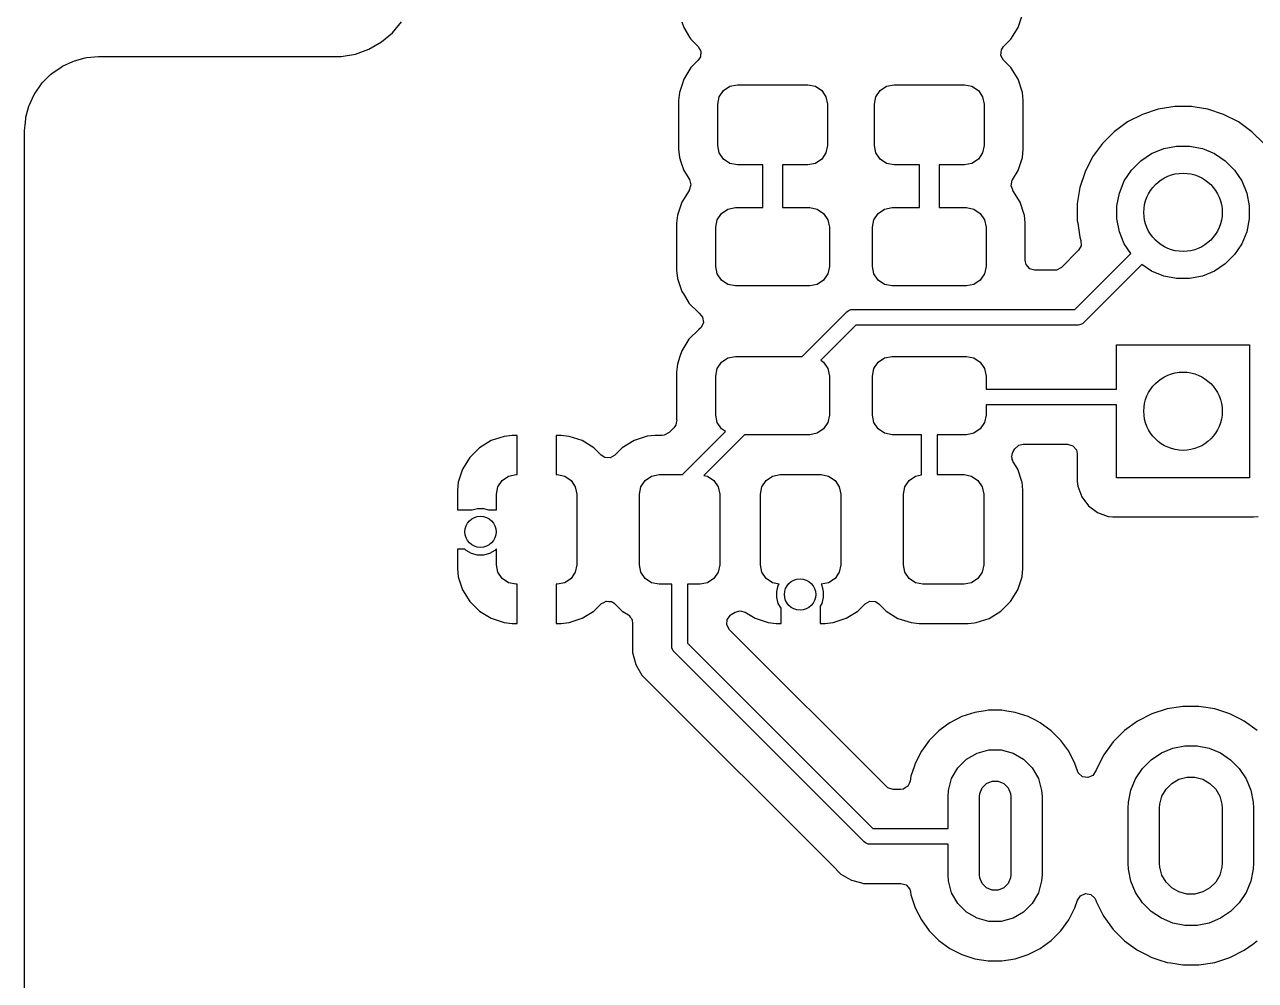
# Model space of a CAD drawing. Extents: x 1.91 to 4.47, y -4.27 to -2.07.
# Drawn here: x 1.911 to 2.53, y -3.97 to -3.49 of the extents above; entities that cross this region are included whole.
import ezdxf

# ---------------------------------------------------------------- set-up
doc = ezdxf.new("R2010")
doc.units = 0
doc.header["$MEASUREMENT"] = 0
doc.layers.add('BLACK', color=7, linetype='CONTINUOUS')

msp = doc.modelspace()

# ---------------------------------------------------------------- linework, layer by layer
at = {"layer": 'BLACK', "linetype": 'CONTINUOUS'}
for p, q in [((2.09629, -3.49392), (2.10094, -3.48838)), ((2.24175, -3.48838), (2.24272, -3.49131)), ((2.41082, -3.49131), (2.41299, -3.48476)), ((2.09074, -3.49858), (2.09629, -3.49392)), ((2.24272, -3.49131), (2.2457, -3.49613)), ((2.40719, -3.49719), (2.41082, -3.49131)), ((2.08447, -3.50219), (2.09074, -3.49858)), ((2.2457, -3.49613), (2.24635, -3.49719)), ((2.24635, -3.49719), (2.25004, -3.50088)), ((2.25004, -3.50088), (2.25136, -3.50329)), ((2.40238, -3.50262), (2.40351, -3.50088)), ((2.40351, -3.50088), (2.40511, -3.49927)), ((2.40511, -3.49927), (2.40719, -3.49719)), ((1.93645, -3.50807), (1.94192, -3.5066)), ((1.94192, -3.5066), (1.94275, -3.50646)), ((1.94275, -3.50646), (1.94861, -3.50594)), ((1.94861, -3.50594), (1.94903, -3.50593)), ((1.94903, -3.50593), (2.07055, -3.50593)), ((2.07055, -3.50593), (2.07767, -3.50467)), ((2.07055, -3.50593), (2.07055, -3.50593)), ((2.07767, -3.50467), (2.08447, -3.50219)), ((2.25116, -3.50604), (2.25004, -3.50778)), ((2.25136, -3.50329), (2.25116, -3.50604)), ((2.40219, -3.50537), (2.40238, -3.50262)), ((2.40351, -3.50778), (2.40219, -3.50537)), ((1.92514, -3.51443), (1.92978, -3.51118)), ((1.92978, -3.51118), (1.93051, -3.51075)), ((1.93051, -3.51075), (1.93565, -3.50836)), ((1.93565, -3.50836), (1.93645, -3.50807)), ((2.24635, -3.51147), (2.24272, -3.51735)), ((2.25004, -3.50778), (2.24635, -3.51147)), ((2.40719, -3.51147), (2.40351, -3.50778)), ((2.41082, -3.51735), (2.40719, -3.51147)), ((1.91669, -3.52427), (1.91994, -3.51963)), ((1.91994, -3.51963), (1.92048, -3.51898)), ((1.92048, -3.51898), (1.92449, -3.51497)), ((1.92449, -3.51497), (1.92514, -3.51443)), ((2.24187, -3.51991), (2.24055, -3.52391)), ((2.24272, -3.51735), (2.24187, -3.51991)), ((2.24272, -3.51735), (2.24272, -3.51735)), ((2.41299, -3.52391), (2.41082, -3.51735)), ((1.91387, -3.53013), (1.91626, -3.525)), ((1.91626, -3.525), (1.91669, -3.52427)), ((2.24055, -3.52391), (2.24014, -3.52795)), ((2.24055, -3.52391), (2.24055, -3.52391)), ((2.24055, -3.52391), (2.24055, -3.52391)), ((2.25984, -3.52992), (2.26059, -3.52615)), ((2.26059, -3.52615), (2.26273, -3.52296)), ((2.26273, -3.52296), (2.26592, -3.52083)), ((2.26592, -3.52083), (2.26969, -3.52008)), ((2.26969, -3.52008), (2.30512, -3.52008)), ((2.30512, -3.52008), (2.30888, -3.52083)), ((2.30888, -3.52083), (2.31208, -3.52296)), ((2.31208, -3.52296), (2.31421, -3.52615)), ((2.31421, -3.52615), (2.31496, -3.52992)), ((2.33858, -3.52992), (2.33933, -3.52615)), ((2.33933, -3.52615), (2.34147, -3.52296)), ((2.34147, -3.52296), (2.34466, -3.52083)), ((2.34466, -3.52083), (2.34843, -3.52008)), ((2.34843, -3.52008), (2.38386, -3.52008)), ((2.38386, -3.52008), (2.38762, -3.52083)), ((2.38762, -3.52083), (2.39082, -3.52296)), ((2.39082, -3.52296), (2.39295, -3.52615)), ((2.39295, -3.52615), (2.3937, -3.52992)), ((2.41341, -3.52795), (2.41299, -3.52391)), ((1.91212, -3.5364), (1.91358, -3.53093)), ((1.91358, -3.53093), (1.91387, -3.53013)), ((2.24014, -3.52795), (2.24014, -3.55256)), ((2.25984, -3.55059), (2.25984, -3.52992)), ((2.31496, -3.52992), (2.31496, -3.55059)), ((2.33858, -3.55059), (2.33858, -3.52992)), ((2.3937, -3.52992), (2.3937, -3.55059)), ((2.41341, -3.55256), (2.41341, -3.52795)), ((2.4876, -3.53139), (2.48125, -3.53239)), ((2.48952, -3.53108), (2.4876, -3.53139)), ((2.49789, -3.53108), (2.48952, -3.53108)), ((2.4998, -3.53139), (2.49789, -3.53108)), ((2.50615, -3.53239), (2.4998, -3.53139)), ((1.9117, -3.54035), (1.91197, -3.53724)), ((1.91197, -3.53724), (1.91212, -3.5364)), ((2.47329, -3.53498), (2.46583, -3.53878)), ((2.48125, -3.53239), (2.47329, -3.53498)), ((2.51411, -3.53498), (2.50615, -3.53239)), ((2.50615, -3.53239), (2.50615, -3.53239)), ((2.50615, -3.53239), (2.50615, -3.53239)), ((2.52157, -3.53878), (2.51411, -3.53498)), ((2.51411, -3.53498), (2.51411, -3.53498)), ((2.51411, -3.53498), (2.51411, -3.53498)), ((1.91144, -3.54352), (1.91146, -3.54309)), ((1.91144, -3.72402), (1.91144, -3.54352)), ((1.91146, -3.54309), (1.9117, -3.54035)), ((2.45906, -3.5437), (2.45315, -3.54961)), ((2.46583, -3.53878), (2.45906, -3.5437)), ((2.52834, -3.5437), (2.52157, -3.53878)), ((2.53426, -3.54961), (2.52834, -3.5437)), ((2.26059, -3.55436), (2.25984, -3.55059)), ((2.31496, -3.55059), (2.31421, -3.55436)), ((2.33933, -3.55436), (2.33858, -3.55059)), ((2.3937, -3.55059), (2.39295, -3.55436)), ((2.45315, -3.54961), (2.44823, -3.55639)), ((2.24014, -3.55256), (2.24014, -3.55256)), ((2.24014, -3.55256), (2.24055, -3.55661)), ((2.24055, -3.55661), (2.24055, -3.55661)), ((2.24055, -3.55661), (2.24127, -3.55878)), ((2.26273, -3.55755), (2.26059, -3.55436)), ((2.31421, -3.55436), (2.31208, -3.55755)), ((2.34147, -3.55755), (2.33933, -3.55436)), ((2.39295, -3.55436), (2.39082, -3.55755)), ((2.41082, -3.56316), (2.41299, -3.55661)), ((2.41299, -3.55661), (2.41341, -3.55256)), ((2.44823, -3.55639), (2.44443, -3.56384)), ((2.47247, -3.55838), (2.47793, -3.55474)), ((2.47793, -3.55474), (2.48399, -3.55223)), ((2.48399, -3.55223), (2.49042, -3.55095)), ((2.49042, -3.55095), (2.49698, -3.55095)), ((2.49698, -3.55095), (2.50342, -3.55223)), ((2.50342, -3.55223), (2.50948, -3.55474)), ((2.50948, -3.55474), (2.51493, -3.55838)), ((2.24127, -3.55878), (2.24272, -3.56316)), ((2.24272, -3.56316), (2.24559, -3.56781)), ((2.26592, -3.55968), (2.26273, -3.55755)), ((2.26969, -3.56043), (2.26592, -3.55968)), ((2.28248, -3.56043), (2.26969, -3.56043)), ((2.28248, -3.58189), (2.28248, -3.56043)), ((2.30512, -3.56043), (2.29232, -3.56043)), ((2.29232, -3.56043), (2.29232, -3.58189)), ((2.30888, -3.55968), (2.30512, -3.56043)), ((2.31208, -3.55755), (2.30888, -3.55968)), ((2.34466, -3.55968), (2.34147, -3.55755)), ((2.34843, -3.56043), (2.34466, -3.55968)), ((2.36122, -3.56043), (2.34843, -3.56043)), ((2.36122, -3.58189), (2.36122, -3.56043)), ((2.38386, -3.56043), (2.37106, -3.56043)), ((2.37106, -3.56043), (2.37106, -3.58189)), ((2.38762, -3.55968), (2.38386, -3.56043)), ((2.39082, -3.55755), (2.38762, -3.55968)), ((2.40795, -3.56782), (2.41082, -3.56316)), ((2.46419, -3.56848), (2.46783, -3.56302)), ((2.46783, -3.56302), (2.47247, -3.55838)), ((2.51493, -3.55838), (2.51957, -3.56302)), ((2.51957, -3.56302), (2.52321, -3.56848)), ((2.24559, -3.56781), (2.24632, -3.57047)), ((2.40725, -3.57086), (2.40776, -3.56815)), ((2.40776, -3.56815), (2.40795, -3.56782)), ((2.44443, -3.56384), (2.44184, -3.5718)), ((2.46168, -3.57454), (2.46419, -3.56848)), ((2.52321, -3.56848), (2.52572, -3.57454)), ((2.24541, -3.57321), (2.24174, -3.57916)), ((2.2455, -3.57309), (2.24541, -3.57321)), ((2.24551, -3.57305), (2.2455, -3.57309)), ((2.24632, -3.57047), (2.24551, -3.57304)), ((2.24551, -3.57304), (2.24551, -3.57304)), ((2.24551, -3.57304), (2.24551, -3.57305)), ((2.40811, -3.57299), (2.40725, -3.57086)), ((2.40803, -3.57304), (2.40811, -3.57299)), ((2.40818, -3.57328), (2.40803, -3.57304)), ((2.4118, -3.57916), (2.40818, -3.57328)), ((2.40818, -3.57328), (2.40818, -3.57328)), ((2.44184, -3.5718), (2.44073, -3.5788)), ((2.4604, -3.58097), (2.46168, -3.57454)), ((2.52572, -3.57454), (2.527, -3.58097)), ((2.24144, -3.58007), (2.23957, -3.58572)), ((2.24174, -3.57916), (2.24144, -3.58007)), ((2.24174, -3.57916), (2.24174, -3.57916)), ((2.41387, -3.58538), (2.4118, -3.57916)), ((2.44073, -3.5788), (2.44053, -3.58007)), ((2.44053, -3.58007), (2.44053, -3.58844)), ((2.4604, -3.58753), (2.4604, -3.58097)), ((2.527, -3.58097), (2.527, -3.58753)), ((2.23957, -3.58572), (2.23915, -3.58976)), ((2.23957, -3.58572), (2.23957, -3.58572)), ((2.23957, -3.58572), (2.23957, -3.58572)), ((2.25886, -3.59173), (2.25961, -3.58797)), ((2.25961, -3.58797), (2.26174, -3.58477)), ((2.26174, -3.58477), (2.26493, -3.58264)), ((2.26493, -3.58264), (2.2687, -3.58189)), ((2.2687, -3.58189), (2.28248, -3.58189)), ((2.29232, -3.58189), (2.3061, -3.58189)), ((2.3061, -3.58189), (2.30987, -3.58264)), ((2.30987, -3.58264), (2.31306, -3.58477)), ((2.31306, -3.58477), (2.3152, -3.58797)), ((2.3152, -3.58797), (2.31594, -3.59173)), ((2.3376, -3.59173), (2.33835, -3.58797)), ((2.33835, -3.58797), (2.34048, -3.58477)), ((2.34048, -3.58477), (2.34367, -3.58264)), ((2.34367, -3.58264), (2.34744, -3.58189)), ((2.34744, -3.58189), (2.36122, -3.58189)), ((2.37106, -3.58189), (2.38484, -3.58189)), ((2.38484, -3.58189), (2.38861, -3.58264)), ((2.38861, -3.58264), (2.3918, -3.58477)), ((2.3918, -3.58477), (2.39394, -3.58797)), ((2.39394, -3.58797), (2.39469, -3.59173)), ((2.41398, -3.58572), (2.41387, -3.58538)), ((2.41439, -3.58976), (2.41398, -3.58572)), ((2.41398, -3.58572), (2.41398, -3.58572)), ((2.46168, -3.59397), (2.4604, -3.58753)), ((2.527, -3.58753), (2.52572, -3.59397)), ((2.23915, -3.58976), (2.23915, -3.61339)), ((2.25886, -3.61142), (2.25886, -3.59173)), ((2.31594, -3.59173), (2.31594, -3.61142)), ((2.3376, -3.61142), (2.3376, -3.59173)), ((2.39469, -3.59173), (2.39469, -3.61142)), ((2.41439, -3.60848), (2.41439, -3.58976)), ((2.41439, -3.58976), (2.41439, -3.58976)), ((2.44053, -3.58844), (2.44074, -3.58976)), ((2.44074, -3.58976), (2.44184, -3.5967)), ((2.46419, -3.60003), (2.46168, -3.59397)), ((2.52572, -3.59397), (2.52321, -3.60003)), ((2.44184, -3.5967), (2.44184, -3.5967)), ((2.44184, -3.5967), (2.44238, -3.59837)), ((2.44238, -3.59837), (2.44246, -3.60112)), ((2.46746, -3.60492), (2.46419, -3.60003)), ((2.52321, -3.60003), (2.51957, -3.60548)), ((2.44119, -3.60333), (2.43258, -3.61194)), ((2.43931, -3.63307), (2.46746, -3.60492)), ((2.44246, -3.60112), (2.44119, -3.60333)), ((2.51957, -3.60548), (2.51493, -3.61012)), ((2.25961, -3.61518), (2.25886, -3.61142)), ((2.31594, -3.61142), (2.3152, -3.61518)), ((2.33835, -3.61518), (2.3376, -3.61142)), ((2.39469, -3.61142), (2.39394, -3.61518)), ((2.41483, -3.61051), (2.41439, -3.60848)), ((2.41663, -3.61259), (2.41483, -3.61051)), ((2.41927, -3.61337), (2.41663, -3.61259)), ((2.43258, -3.61194), (2.43017, -3.61325)), ((2.47303, -3.61049), (2.44373, -3.63979)), ((2.47793, -3.61377), (2.47303, -3.61049)), ((2.51493, -3.61012), (2.50948, -3.61377)), ((2.23915, -3.61339), (2.23915, -3.61339)), ((2.23915, -3.61339), (2.23957, -3.61743)), ((2.23957, -3.61743), (2.23957, -3.61743)), ((2.23957, -3.61743), (2.24174, -3.62399)), ((2.26174, -3.61838), (2.25961, -3.61518)), ((2.26493, -3.62051), (2.26174, -3.61838)), ((2.31306, -3.61838), (2.30987, -3.62051)), ((2.3152, -3.61518), (2.31306, -3.61838)), ((2.34048, -3.61838), (2.33835, -3.61518)), ((2.34367, -3.62051), (2.34048, -3.61838)), ((2.3918, -3.61838), (2.38861, -3.62051)), ((2.39394, -3.61518), (2.3918, -3.61838)), ((2.42913, -3.61337), (2.41927, -3.61337)), ((2.43017, -3.61325), (2.42913, -3.61337)), ((2.48399, -3.61628), (2.47793, -3.61377)), ((2.49042, -3.61756), (2.48399, -3.61628)), ((2.49698, -3.61756), (2.49042, -3.61756)), ((2.50342, -3.61628), (2.49698, -3.61756)), ((2.50948, -3.61377), (2.50342, -3.61628)), ((2.24174, -3.62399), (2.24174, -3.62399)), ((2.24174, -3.62399), (2.24254, -3.62528)), ((2.2687, -3.62126), (2.26493, -3.62051)), ((2.3061, -3.62126), (2.2687, -3.62126)), ((2.30987, -3.62051), (2.3061, -3.62126)), ((2.34744, -3.62126), (2.34367, -3.62051)), ((2.38484, -3.62126), (2.34744, -3.62126)), ((2.38861, -3.62051), (2.38484, -3.62126)), ((2.24254, -3.62528), (2.24528, -3.62973)), ((2.24528, -3.62973), (2.24537, -3.62987)), ((2.24537, -3.62987), (2.25025, -3.63475)), ((2.25025, -3.63475), (2.25036, -3.63482)), ((2.25036, -3.63482), (2.25042, -3.63489)), ((2.25042, -3.63489), (2.25047, -3.63493)), ((2.25047, -3.63493), (2.25047, -3.63494)), ((2.25047, -3.63494), (2.2522, -3.63687)), ((2.2522, -3.63687), (2.25264, -3.63958)), ((2.30231, -3.65669), (2.32478, -3.63422)), ((2.32478, -3.63422), (2.32537, -3.63373)), ((2.32537, -3.63373), (2.32679, -3.63315)), ((2.32679, -3.63315), (2.32756, -3.63307)), ((2.32756, -3.63307), (2.43931, -3.63307)), ((2.25025, -3.6432), (2.24537, -3.64808)), ((2.25036, -3.64313), (2.25025, -3.6432)), ((2.25155, -3.6421), (2.25036, -3.64313)), ((2.25264, -3.63958), (2.25155, -3.6421)), ((2.32919, -3.64094), (2.31156, -3.65857)), ((2.44094, -3.64094), (2.32919, -3.64094)), ((2.44171, -3.64087), (2.44094, -3.64094)), ((2.44313, -3.64028), (2.44171, -3.64087)), ((2.44373, -3.63979), (2.44313, -3.64028)), ((2.24537, -3.64808), (2.24174, -3.65396)), ((2.24174, -3.65396), (2.24082, -3.65675)), ((2.24174, -3.65396), (2.24174, -3.65396)), ((2.46024, -3.67323), (2.46024, -3.65079)), ((2.46024, -3.65079), (2.52717, -3.65079)), ((2.52717, -3.65079), (2.52717, -3.71772)), ((2.23957, -3.66052), (2.23915, -3.66457)), ((2.24082, -3.65675), (2.23957, -3.66052)), ((2.23957, -3.66052), (2.23957, -3.66052)), ((2.23957, -3.66052), (2.23957, -3.66052)), ((2.25961, -3.66277), (2.26174, -3.65958)), ((2.26174, -3.65958), (2.26493, -3.65744)), ((2.26493, -3.65744), (2.2687, -3.65669)), ((2.2687, -3.65669), (2.30231, -3.65669)), ((2.31156, -3.65857), (2.31306, -3.65958)), ((2.31306, -3.65958), (2.3152, -3.66277)), ((2.33835, -3.66277), (2.34048, -3.65958)), ((2.34048, -3.65958), (2.34367, -3.65744)), ((2.34367, -3.65744), (2.34744, -3.65669)), ((2.34744, -3.65669), (2.38484, -3.65669)), ((2.38484, -3.65669), (2.38861, -3.65744)), ((2.38861, -3.65744), (2.3918, -3.65958)), ((2.3918, -3.65958), (2.39394, -3.66277)), ((2.23915, -3.66457), (2.23915, -3.68819)), ((2.25886, -3.66654), (2.25961, -3.66277)), ((2.25886, -3.68622), (2.25886, -3.66654)), ((2.3152, -3.66277), (2.31594, -3.66654)), ((2.31594, -3.66654), (2.31594, -3.68622)), ((2.3376, -3.66654), (2.33835, -3.66277)), ((2.3376, -3.68622), (2.3376, -3.66654)), ((2.39394, -3.66277), (2.39469, -3.66654)), ((2.39469, -3.66654), (2.39469, -3.67323)), ((2.39469, -3.67323), (2.46024, -3.67323)), ((2.25961, -3.68999), (2.25886, -3.68622)), ((2.31594, -3.68622), (2.3152, -3.68999)), ((2.33835, -3.68999), (2.3376, -3.68622)), ((2.39469, -3.68622), (2.39394, -3.68999)), ((2.46024, -3.6811), (2.39469, -3.6811)), ((2.39469, -3.6811), (2.39469, -3.68622)), ((2.46024, -3.71772), (2.46024, -3.6811)), ((2.23779, -3.69255), (2.23534, -3.69501)), ((2.23862, -3.69144), (2.23779, -3.69255)), ((2.23864, -3.69139), (2.23862, -3.69144)), ((2.23869, -3.69131), (2.23864, -3.69139)), ((2.23893, -3.69003), (2.23869, -3.69131)), ((2.23921, -3.68875), (2.23893, -3.69003)), ((2.23915, -3.68819), (2.23915, -3.68819)), ((2.23915, -3.68819), (2.2392, -3.68861)), ((2.2392, -3.68861), (2.23918, -3.68868)), ((2.23918, -3.68868), (2.23921, -3.68875)), ((2.26174, -3.69318), (2.25961, -3.68999)), ((2.26371, -3.6945), (2.26174, -3.69318)), ((2.31306, -3.69318), (2.30987, -3.69531)), ((2.3152, -3.68999), (2.31306, -3.69318)), ((2.34048, -3.69318), (2.33835, -3.68999)), ((2.34367, -3.69531), (2.34048, -3.69318)), ((2.3918, -3.69318), (2.38861, -3.69531)), ((2.39394, -3.68999), (2.3918, -3.69318)), ((2.1459, -3.69904), (2.14003, -3.70266)), ((2.15245, -3.69687), (2.1459, -3.69904)), ((2.1459, -3.69904), (2.1459, -3.69904)), ((2.1565, -3.69646), (2.15245, -3.69687)), ((2.15896, -3.69646), (2.1565, -3.69646)), ((2.1565, -3.69646), (2.1565, -3.69646)), ((2.15896, -3.71614), (2.15896, -3.69646)), ((2.15896, -3.69646), (2.15896, -3.69646)), ((2.1811, -3.69646), (2.17864, -3.69646)), ((2.17864, -3.69646), (2.17864, -3.71614)), ((2.18515, -3.69687), (2.1811, -3.69646)), ((2.1917, -3.69904), (2.18515, -3.69687)), ((2.18515, -3.69687), (2.18515, -3.69687)), ((2.19757, -3.70266), (2.1917, -3.69904)), ((2.1917, -3.69904), (2.1917, -3.69904)), ((2.21774, -3.69902), (2.21186, -3.70265)), ((2.2243, -3.69685), (2.21774, -3.69902)), ((2.21774, -3.69902), (2.21774, -3.69902)), ((2.22835, -3.69644), (2.2243, -3.69685)), ((2.2243, -3.69685), (2.2243, -3.69685)), ((2.23189, -3.69644), (2.22835, -3.69644)), ((2.22835, -3.69644), (2.22835, -3.69644)), ((2.23292, -3.69633), (2.23189, -3.69644)), ((2.23534, -3.69501), (2.23292, -3.69633)), ((2.24207, -3.71614), (2.26371, -3.6945)), ((2.27328, -3.69606), (2.25284, -3.71651)), ((2.3061, -3.69606), (2.27328, -3.69606)), ((2.30987, -3.69531), (2.3061, -3.69606)), ((2.34744, -3.69606), (2.34367, -3.69531)), ((2.3622, -3.69606), (2.34744, -3.69606)), ((2.3622, -3.7163), (2.3622, -3.69606)), ((2.38484, -3.69606), (2.37008, -3.69606)), ((2.37008, -3.69606), (2.37008, -3.71614)), ((2.38861, -3.69531), (2.38484, -3.69606)), ((2.14003, -3.70266), (2.13515, -3.70755)), ((2.20126, -3.70635), (2.19757, -3.70266)), ((2.21186, -3.70265), (2.20816, -3.70635)), ((2.40773, -3.70577), (2.40829, -3.7045)), ((2.40829, -3.7045), (2.40913, -3.70313)), ((2.40913, -3.70313), (2.41118, -3.70129)), ((2.41118, -3.70129), (2.41329, -3.70081)), ((2.41329, -3.70081), (2.43565, -3.70081)), ((2.43565, -3.70081), (2.43829, -3.70158)), ((2.43829, -3.70158), (2.44009, -3.70366)), ((2.44009, -3.70366), (2.44053, -3.70569)), ((2.13515, -3.70755), (2.13152, -3.71342)), ((2.203, -3.70747), (2.20126, -3.70635)), ((2.20575, -3.70767), (2.203, -3.70747)), ((2.20816, -3.70635), (2.20575, -3.70767)), ((2.40756, -3.70697), (2.40774, -3.70635)), ((2.40777, -3.70773), (2.40756, -3.70697)), ((2.40774, -3.70635), (2.40773, -3.70577)), ((2.40778, -3.70852), (2.40777, -3.70773)), ((2.40812, -3.70903), (2.40778, -3.70852)), ((2.40829, -3.70962), (2.40812, -3.70903)), ((2.41062, -3.71341), (2.40829, -3.70962)), ((2.44053, -3.70569), (2.44053, -3.7196)), ((2.13152, -3.71342), (2.12935, -3.71997)), ((2.13152, -3.71342), (2.13152, -3.71342)), ((2.1515, -3.71902), (2.1547, -3.71689)), ((2.1547, -3.71689), (2.15846, -3.71614)), ((2.15846, -3.71614), (2.15896, -3.71614)), ((2.17864, -3.71614), (2.17913, -3.71614)), ((2.17913, -3.71614), (2.1829, -3.71689)), ((2.1829, -3.71689), (2.18609, -3.71902)), ((2.22336, -3.71902), (2.22655, -3.71689)), ((2.22655, -3.71689), (2.23031, -3.71614)), ((2.23031, -3.71614), (2.24207, -3.71614)), ((2.25284, -3.71651), (2.25475, -3.71689)), ((2.25475, -3.71689), (2.25794, -3.71902)), ((2.28418, -3.71902), (2.28738, -3.71689)), ((2.28738, -3.71689), (2.29114, -3.71614)), ((2.29114, -3.71614), (2.31181, -3.71614)), ((2.31181, -3.71614), (2.31558, -3.71689)), ((2.31558, -3.71689), (2.31877, -3.71902)), ((2.35603, -3.71902), (2.35923, -3.71689)), ((2.35923, -3.71689), (2.3622, -3.7163)), ((2.37008, -3.71614), (2.38366, -3.71614)), ((2.38366, -3.71614), (2.38743, -3.71689)), ((2.38743, -3.71689), (2.39062, -3.71902)), ((2.41267, -3.7196), (2.41062, -3.71341)), ((2.52717, -3.71772), (2.46024, -3.71772)), ((1.91144, -3.76339), (1.91144, -3.72402)), ((2.12935, -3.71997), (2.12894, -3.72402)), ((2.12894, -3.72402), (2.12894, -3.73386)), ((2.12935, -3.71997), (2.12935, -3.71997)), ((2.14862, -3.72598), (2.14937, -3.72222)), ((2.14937, -3.72222), (2.1515, -3.71902)), ((2.18609, -3.71902), (2.18823, -3.72222)), ((2.18823, -3.72222), (2.18898, -3.72598)), ((2.22047, -3.72598), (2.22122, -3.72222)), ((2.22122, -3.72222), (2.22336, -3.71902)), ((2.25794, -3.71902), (2.26008, -3.72222)), ((2.26008, -3.72222), (2.26083, -3.72598)), ((2.2813, -3.72598), (2.28205, -3.72222)), ((2.28205, -3.72222), (2.28418, -3.71902)), ((2.31877, -3.71902), (2.3209, -3.72222)), ((2.3209, -3.72222), (2.32165, -3.72598)), ((2.35315, -3.72598), (2.3539, -3.72222)), ((2.3539, -3.72222), (2.35603, -3.71902)), ((2.39062, -3.71902), (2.39275, -3.72222)), ((2.39275, -3.72222), (2.3935, -3.72598)), ((2.4128, -3.71997), (2.41267, -3.7196)), ((2.41319, -3.72387), (2.4128, -3.71997)), ((2.4128, -3.71997), (2.4128, -3.71997)), ((2.41321, -3.72402), (2.41319, -3.72387)), ((2.41321, -3.76339), (2.41321, -3.72402)), ((2.44053, -3.7196), (2.44078, -3.72195)), ((2.44078, -3.72195), (2.44276, -3.72726)), ((2.14862, -3.73386), (2.14862, -3.72598)), ((2.18898, -3.72598), (2.18898, -3.76142)), ((2.22047, -3.76142), (2.22047, -3.72598)), ((2.26083, -3.72598), (2.26083, -3.76142)), ((2.2813, -3.76142), (2.2813, -3.72598)), ((2.32165, -3.72598), (2.32165, -3.76142)), ((2.35315, -3.76142), (2.35315, -3.72598)), ((2.3935, -3.72598), (2.3935, -3.76142)), ((2.44276, -3.72726), (2.44276, -3.72726)), ((2.44276, -3.72726), (2.44616, -3.73179)), ((2.12894, -3.73386), (2.13645, -3.73386)), ((2.13645, -3.73386), (2.13901, -3.73317)), ((2.13901, -3.73317), (2.14209, -3.73317)), ((2.14209, -3.73317), (2.14465, -3.73386)), ((2.14465, -3.73386), (2.14862, -3.73386)), ((2.44616, -3.73179), (2.44616, -3.73179)), ((2.44616, -3.73179), (2.4507, -3.73519)), ((2.4507, -3.73519), (2.4507, -3.73519)), ((2.4507, -3.73519), (2.456, -3.73717)), ((2.456, -3.73717), (2.456, -3.73717)), ((2.456, -3.73717), (2.45628, -3.7372)), ((2.45628, -3.7372), (2.45835, -3.73742)), ((2.45835, -3.73742), (2.52905, -3.73742)), ((2.52905, -3.73742), (2.5314, -3.73717)), ((2.13265, -3.75354), (2.12894, -3.75354)), ((2.12894, -3.75354), (2.12894, -3.76339)), ((2.13336, -3.75425), (2.13265, -3.75354)), ((2.13603, -3.75579), (2.13336, -3.75425)), ((2.14774, -3.75425), (2.14507, -3.75579)), ((2.14845, -3.75354), (2.14774, -3.75425)), ((2.14862, -3.75354), (2.14845, -3.75354)), ((2.14862, -3.76142), (2.14862, -3.75354)), ((2.13901, -3.75659), (2.13603, -3.75579)), ((2.14209, -3.75659), (2.13901, -3.75659)), ((2.14507, -3.75579), (2.14209, -3.75659)), ((1.91144, -4.127), (1.91144, -3.76339)), ((2.12894, -3.76339), (2.12935, -3.76743)), ((2.12935, -3.76743), (2.13152, -3.77398)), ((2.14937, -3.76518), (2.14862, -3.76142)), ((2.1515, -3.76838), (2.14937, -3.76518)), ((2.18823, -3.76518), (2.18609, -3.76838)), ((2.18898, -3.76142), (2.18823, -3.76518)), ((2.22122, -3.76518), (2.22047, -3.76142)), ((2.22336, -3.76838), (2.22122, -3.76518)), ((2.26008, -3.76518), (2.25794, -3.76838)), ((2.26083, -3.76142), (2.26008, -3.76518)), ((2.28205, -3.76518), (2.2813, -3.76142)), ((2.28418, -3.76838), (2.28205, -3.76518)), ((2.3209, -3.76518), (2.31877, -3.76838)), ((2.32165, -3.76142), (2.3209, -3.76518)), ((2.3539, -3.76518), (2.35315, -3.76142)), ((2.35603, -3.76838), (2.3539, -3.76518)), ((2.39275, -3.76518), (2.39062, -3.76838)), ((2.3935, -3.76142), (2.39275, -3.76518)), ((2.41062, -3.77399), (2.4128, -3.76743)), ((2.4128, -3.76743), (2.41321, -3.76339)), ((2.1547, -3.77051), (2.1515, -3.76838)), ((2.15846, -3.77126), (2.1547, -3.77051)), ((2.15896, -3.77126), (2.15846, -3.77126)), ((2.15896, -3.79094), (2.15896, -3.77126)), ((2.17913, -3.77126), (2.17864, -3.77126)), ((2.17864, -3.77126), (2.17864, -3.79094)), ((2.1829, -3.77051), (2.17913, -3.77126)), ((2.18609, -3.76838), (2.1829, -3.77051)), ((2.22655, -3.77051), (2.22336, -3.76838)), ((2.23031, -3.77126), (2.22655, -3.77051)), ((2.23671, -3.77126), (2.23031, -3.77126)), ((2.23671, -3.80246), (2.23671, -3.77126)), ((2.25098, -3.77126), (2.24459, -3.77126)), ((2.24459, -3.77126), (2.24459, -3.80083)), ((2.25475, -3.77051), (2.25098, -3.77126)), ((2.25794, -3.76838), (2.25475, -3.77051)), ((2.28738, -3.77051), (2.28418, -3.76838)), ((2.29067, -3.77117), (2.28738, -3.77051)), ((2.28947, -3.77484), (2.29027, -3.77186)), ((2.29027, -3.77186), (2.29067, -3.77117)), ((2.31181, -3.77126), (2.31175, -3.77126)), ((2.31175, -3.77126), (2.31209, -3.77186)), ((2.31558, -3.77051), (2.31181, -3.77126)), ((2.31209, -3.77186), (2.31289, -3.77484)), ((2.31877, -3.76838), (2.31558, -3.77051)), ((2.35923, -3.77051), (2.35603, -3.76838)), ((2.36299, -3.77126), (2.35923, -3.77051)), ((2.38366, -3.77126), (2.36299, -3.77126)), ((2.38743, -3.77051), (2.38366, -3.77126)), ((2.39062, -3.76838), (2.38743, -3.77051)), ((2.13152, -3.77398), (2.13152, -3.77398)), ((2.13152, -3.77398), (2.13515, -3.77986)), ((2.20257, -3.78034), (2.20367, -3.77973)), ((2.20367, -3.77973), (2.2038, -3.77974)), ((2.2038, -3.77974), (2.20391, -3.77969)), ((2.20391, -3.77969), (2.20516, -3.77984)), ((2.28947, -3.77792), (2.28947, -3.77484)), ((2.29027, -3.7809), (2.28947, -3.77792)), ((2.31289, -3.77792), (2.31209, -3.7809)), ((2.31289, -3.77484), (2.31289, -3.77792)), ((2.33394, -3.78105), (2.33635, -3.77973)), ((2.33635, -3.77973), (2.33909, -3.77993)), ((2.407, -3.77987), (2.41062, -3.77399)), ((2.13515, -3.77986), (2.14003, -3.78474)), ((2.14003, -3.78474), (2.1459, -3.78836)), ((2.1917, -3.78836), (2.19757, -3.78474)), ((2.19757, -3.78474), (2.20126, -3.78105)), ((2.20126, -3.78105), (2.20137, -3.78099)), ((2.20137, -3.78099), (2.20143, -3.78088)), ((2.20143, -3.78088), (2.20257, -3.78034)), ((2.20516, -3.77984), (2.20642, -3.77993)), ((2.20642, -3.77993), (2.20655, -3.78001)), ((2.20655, -3.78001), (2.20664, -3.78002)), ((2.20664, -3.78002), (2.20704, -3.78029)), ((2.20704, -3.78029), (2.20783, -3.78074)), ((2.20783, -3.78074), (2.208, -3.78089)), ((2.208, -3.78089), (2.21186, -3.78475)), ((2.21186, -3.78475), (2.21498, -3.78667)), ((2.26661, -3.78649), (2.26852, -3.78532)), ((2.26852, -3.78532), (2.27117, -3.78459)), ((2.27117, -3.78459), (2.27364, -3.78532)), ((2.27364, -3.78532), (2.27858, -3.78836)), ((2.29163, -3.78326), (2.29027, -3.7809)), ((2.29163, -3.79094), (2.29163, -3.78326)), ((2.31209, -3.7809), (2.31132, -3.78224)), ((2.31132, -3.78224), (2.31132, -3.79094)), ((2.32437, -3.78836), (2.33025, -3.78474)), ((2.33025, -3.78474), (2.33394, -3.78105)), ((2.33909, -3.77993), (2.34084, -3.78105)), ((2.34084, -3.78105), (2.34454, -3.78475)), ((2.34454, -3.78475), (2.35042, -3.78838)), ((2.39623, -3.78838), (2.40211, -3.78475)), ((2.40211, -3.78475), (2.407, -3.77987)), ((2.1459, -3.78836), (2.1459, -3.78836)), ((2.1459, -3.78836), (2.15245, -3.79053)), ((2.15245, -3.79053), (2.15245, -3.79053)), ((2.15245, -3.79053), (2.1565, -3.79094)), ((2.1565, -3.79094), (2.15896, -3.79094)), ((2.15896, -3.79094), (2.15896, -3.79094)), ((2.17864, -3.79094), (2.1811, -3.79094)), ((2.1811, -3.79094), (2.18515, -3.79053)), ((2.1811, -3.79094), (2.1811, -3.79094)), ((2.18515, -3.79053), (2.1917, -3.78836)), ((2.1917, -3.78836), (2.1917, -3.78836)), ((2.21498, -3.78667), (2.21524, -3.78689)), ((2.21524, -3.78689), (2.21583, -3.78776)), ((2.21583, -3.78776), (2.21653, -3.78854)), ((2.21653, -3.78854), (2.21662, -3.78893)), ((2.21662, -3.78893), (2.21678, -3.78917)), ((2.21678, -3.78917), (2.21679, -3.78969)), ((2.21679, -3.78969), (2.21701, -3.79065)), ((2.21701, -3.79065), (2.21701, -3.79905)), ((2.26441, -3.79169), (2.2646, -3.78894)), ((2.26572, -3.7941), (2.26441, -3.79169)), ((2.2646, -3.78894), (2.26625, -3.78674)), ((2.26625, -3.78674), (2.26661, -3.78649)), ((2.27858, -3.78836), (2.27858, -3.78836)), ((2.27858, -3.78836), (2.28513, -3.79053)), ((2.28513, -3.79053), (2.28513, -3.79053)), ((2.28513, -3.79053), (2.28917, -3.79094)), ((2.28917, -3.79094), (2.29163, -3.79094)), ((2.29163, -3.79094), (2.29163, -3.79094)), ((2.31132, -3.79094), (2.31378, -3.79094)), ((2.31378, -3.79094), (2.31782, -3.79053)), ((2.31378, -3.79094), (2.31378, -3.79094)), ((2.31782, -3.79053), (2.32437, -3.78836)), ((2.32437, -3.78836), (2.32437, -3.78836)), ((2.35042, -3.78838), (2.35698, -3.79055)), ((2.35698, -3.79055), (2.36102, -3.79096)), ((2.36102, -3.79096), (2.38563, -3.79096)), ((2.38563, -3.79096), (2.38871, -3.79065)), ((2.38563, -3.79096), (2.38563, -3.79096)), ((2.38563, -3.79096), (2.38563, -3.79096)), ((2.38871, -3.79065), (2.38968, -3.79055)), ((2.38968, -3.79055), (2.39623, -3.78838)), ((2.34458, -3.87296), (2.26572, -3.7941)), ((2.21701, -3.79905), (2.21701, -3.79905)), ((2.21701, -3.79905), (2.21701, -3.80557)), ((2.23679, -3.80323), (2.23671, -3.80246)), ((2.23738, -3.80465), (2.23679, -3.80323)), ((2.24459, -3.80083), (2.33785, -3.89409)), ((2.21701, -3.80557), (2.21701, -3.80557)), ((2.21701, -3.80557), (2.21862, -3.81159)), ((2.23787, -3.80524), (2.23738, -3.80465)), ((2.33344, -3.90082), (2.23787, -3.80524)), ((2.21862, -3.81159), (2.21862, -3.81159)), ((2.21862, -3.81159), (2.21964, -3.81335)), ((2.21964, -3.81335), (2.22173, -3.81698)), ((2.22173, -3.81698), (2.22173, -3.81698)), ((2.22173, -3.81698), (2.22641, -3.82166)), ((2.22641, -3.82166), (2.22641, -3.82166)), ((2.22641, -3.82166), (2.31713, -3.91238)), ((2.39424, -3.83487), (2.38907, -3.83569)), ((2.3958, -3.83463), (2.39424, -3.83487)), ((2.40262, -3.83463), (2.3958, -3.83463)), ((2.40418, -3.83487), (2.40262, -3.83463)), ((2.40936, -3.83569), (2.40418, -3.83487)), ((2.48565, -3.83392), (2.47798, -3.83641)), ((2.49265, -3.83281), (2.48565, -3.83392)), ((2.49361, -3.83266), (2.49265, -3.83281)), ((2.50167, -3.83266), (2.49361, -3.83266)), ((2.50276, -3.83283), (2.50167, -3.83266)), ((2.50963, -3.83392), (2.50276, -3.83283)), ((2.51729, -3.83641), (2.50963, -3.83392)), ((2.3765, -3.8409), (2.37478, -3.84215)), ((2.38258, -3.8378), (2.3765, -3.8409)), ((2.38907, -3.83569), (2.38258, -3.8378)), ((2.41584, -3.8378), (2.40936, -3.83569)), ((2.40936, -3.83569), (2.40936, -3.83569)), ((2.40936, -3.83569), (2.40936, -3.83569)), ((2.41949, -3.83966), (2.41584, -3.8378)), ((2.41584, -3.8378), (2.41584, -3.8378)), ((2.41584, -3.8378), (2.41584, -3.8378)), ((2.42192, -3.8409), (2.41949, -3.83966)), ((2.42744, -3.84491), (2.42192, -3.8409)), ((2.4708, -3.84007), (2.46428, -3.8448)), ((2.47798, -3.83641), (2.4708, -3.84007)), ((2.52223, -3.83892), (2.51729, -3.83641)), ((2.52447, -3.84007), (2.52223, -3.83892)), ((2.53099, -3.8448), (2.52447, -3.84007)), ((2.52447, -3.84007), (2.52447, -3.84007)), ((2.52447, -3.84007), (2.52447, -3.84007)), ((2.37099, -3.84491), (2.36616, -3.84973)), ((2.37478, -3.84215), (2.37099, -3.84491)), ((2.37099, -3.84491), (2.37099, -3.84491)), ((2.37099, -3.84491), (2.37099, -3.84491)), ((2.43226, -3.84973), (2.42744, -3.84491)), ((2.46428, -3.8448), (2.45858, -3.8505)), ((2.36615, -3.84975), (2.36216, -3.85524)), ((2.36616, -3.84973), (2.36615, -3.84975)), ((2.36616, -3.84973), (2.36616, -3.84973)), ((2.36616, -3.84973), (2.36616, -3.84973)), ((2.43627, -3.85524), (2.43226, -3.84973)), ((2.45858, -3.8505), (2.45385, -3.85702)), ((2.48279, -3.85608), (2.48849, -3.85372)), ((2.48849, -3.85372), (2.49455, -3.85251)), ((2.49455, -3.85251), (2.50072, -3.85251)), ((2.50072, -3.85251), (2.50678, -3.85372)), ((2.50678, -3.85372), (2.51248, -3.85608)), ((2.36216, -3.85524), (2.35906, -3.86132)), ((2.38047, -3.86357), (2.38483, -3.85921)), ((2.38483, -3.85921), (2.39017, -3.85613)), ((2.39017, -3.85613), (2.39613, -3.85453)), ((2.39613, -3.85453), (2.4023, -3.85453)), ((2.4023, -3.85453), (2.40825, -3.85613)), ((2.40825, -3.85613), (2.41359, -3.85921)), ((2.41359, -3.85921), (2.41795, -3.86357)), ((2.43937, -3.86132), (2.43627, -3.85524)), ((2.45385, -3.85702), (2.45019, -3.8642)), ((2.47329, -3.86388), (2.47766, -3.85951)), ((2.47766, -3.85951), (2.48279, -3.85608)), ((2.51248, -3.85608), (2.51762, -3.85951)), ((2.51762, -3.85951), (2.52198, -3.86388)), ((2.35864, -3.86262), (2.35695, -3.86781)), ((2.35906, -3.86132), (2.35864, -3.86262)), ((2.35906, -3.86132), (2.35906, -3.86132)), ((2.35906, -3.86132), (2.35906, -3.86132)), ((2.37739, -3.86891), (2.38047, -3.86357)), ((2.41795, -3.86357), (2.42104, -3.86891)), ((2.4406, -3.86513), (2.43937, -3.86132)), ((2.44106, -3.86614), (2.4406, -3.86513)), ((2.44309, -3.868), (2.44106, -3.86614)), ((2.44989, -3.86513), (2.44834, -3.8674)), ((2.45019, -3.8642), (2.44989, -3.86513)), ((2.46986, -3.86901), (2.47329, -3.86388)), ((2.52198, -3.86388), (2.52541, -3.86901)), ((2.35599, -3.87148), (2.35543, -3.8727)), ((2.35656, -3.87027), (2.35599, -3.87148)), ((2.35695, -3.86781), (2.35656, -3.87027)), ((2.37579, -3.87487), (2.37739, -3.86891)), ((2.39267, -3.87358), (2.39484, -3.87141)), ((2.39484, -3.87141), (2.39768, -3.87023)), ((2.39768, -3.87023), (2.40075, -3.87023)), ((2.40075, -3.87023), (2.40359, -3.87141)), ((2.40359, -3.87141), (2.40576, -3.87358)), ((2.42104, -3.86891), (2.42263, -3.87487)), ((2.4458, -3.86847), (2.44309, -3.868)), ((2.44834, -3.8674), (2.4458, -3.86847)), ((2.4675, -3.87472), (2.46986, -3.86901)), ((2.48514, -3.87427), (2.48805, -3.87136)), ((2.48805, -3.87136), (2.49161, -3.86931)), ((2.49161, -3.86931), (2.49558, -3.86824)), ((2.49558, -3.86824), (2.49969, -3.86824)), ((2.49969, -3.86824), (2.50366, -3.86931)), ((2.50366, -3.86931), (2.50722, -3.87136)), ((2.50722, -3.87136), (2.51013, -3.87427)), ((2.52541, -3.86901), (2.52778, -3.87472)), ((2.3454, -3.87361), (2.34458, -3.87296)), ((2.34804, -3.87439), (2.3454, -3.87361)), ((2.35174, -3.87439), (2.34804, -3.87439)), ((2.35305, -3.87421), (2.35174, -3.87439)), ((2.35307, -3.8742), (2.35305, -3.87421)), ((2.35312, -3.87419), (2.35307, -3.8742)), ((2.35424, -3.87347), (2.35312, -3.87419)), ((2.35538, -3.87276), (2.35424, -3.87347)), ((2.3554, -3.87272), (2.35538, -3.87276)), ((2.35543, -3.8727), (2.3554, -3.87272)), ((2.37559, -3.87795), (2.37579, -3.87487)), ((2.37559, -3.89409), (2.37559, -3.87795)), ((2.39134, -3.87795), (2.39149, -3.87642)), ((2.39134, -3.91732), (2.39134, -3.87795)), ((2.39149, -3.87642), (2.39267, -3.87358)), ((2.40576, -3.87358), (2.40694, -3.87642)), ((2.40694, -3.87642), (2.40709, -3.87795)), ((2.40709, -3.87795), (2.40709, -3.91732)), ((2.42263, -3.87487), (2.42283, -3.87795)), ((2.42283, -3.87795), (2.42283, -3.91732)), ((2.46629, -3.88077), (2.4675, -3.87472)), ((2.48202, -3.8818), (2.48309, -3.87783)), ((2.48309, -3.87783), (2.48514, -3.87427)), ((2.51013, -3.87427), (2.51219, -3.87783)), ((2.51219, -3.87783), (2.51325, -3.8818)), ((2.52778, -3.87472), (2.52898, -3.88077)), ((2.46614, -3.88386), (2.46629, -3.88077)), ((2.46614, -3.91142), (2.46614, -3.88386)), ((2.48189, -3.88386), (2.48202, -3.8818)), ((2.48189, -3.91142), (2.48189, -3.88386)), ((2.51325, -3.8818), (2.51339, -3.88386)), ((2.51339, -3.88386), (2.51339, -3.91142)), ((2.52898, -3.88077), (2.52913, -3.88386)), ((2.52913, -3.88386), (2.52913, -3.91142)), ((2.33785, -3.89409), (2.37559, -3.89409)), ((2.33403, -3.9013), (2.33344, -3.90082)), ((2.33445, -3.90148), (2.33403, -3.9013)), ((2.33545, -3.90189), (2.33445, -3.90148)), ((2.33622, -3.90197), (2.33545, -3.90189)), ((2.37559, -3.90197), (2.33622, -3.90197)), ((2.37559, -3.91732), (2.37559, -3.90197)), ((2.31713, -3.91238), (2.31713, -3.91238)), ((2.31713, -3.91238), (2.3173, -3.91255)), ((2.3173, -3.91255), (2.3173, -3.91255)), ((2.3173, -3.91255), (2.3217, -3.91695)), ((2.46629, -3.9145), (2.46614, -3.91142)), ((2.4675, -3.92056), (2.46629, -3.9145)), ((2.48202, -3.91347), (2.48189, -3.91142)), ((2.48309, -3.91744), (2.48202, -3.91347)), ((2.51325, -3.91347), (2.51219, -3.91744)), ((2.51339, -3.91142), (2.51325, -3.91347)), ((2.52898, -3.9145), (2.52778, -3.92056)), ((2.52913, -3.91142), (2.52898, -3.9145)), ((2.3217, -3.91695), (2.3217, -3.91695)), ((2.3217, -3.91695), (2.3217, -3.91695)), ((2.3217, -3.91695), (2.32523, -3.91898)), ((2.32523, -3.91898), (2.3271, -3.92006)), ((2.3271, -3.92006), (2.3315, -3.92124)), ((2.3315, -3.92124), (2.33311, -3.92167)), ((2.33311, -3.92167), (2.33311, -3.92167)), ((2.33311, -3.92167), (2.35187, -3.92167)), ((2.35187, -3.92167), (2.3545, -3.92245)), ((2.37579, -3.92041), (2.37559, -3.91732)), ((2.37739, -3.92636), (2.37579, -3.92041)), ((2.39149, -3.91886), (2.39134, -3.91732)), ((2.39267, -3.9217), (2.39149, -3.91886)), ((2.39484, -3.92387), (2.39267, -3.9217)), ((2.40576, -3.9217), (2.40359, -3.92387)), ((2.40694, -3.91886), (2.40576, -3.9217)), ((2.40709, -3.91732), (2.40694, -3.91886)), ((2.42263, -3.92041), (2.42104, -3.92636)), ((2.42283, -3.91732), (2.42263, -3.92041)), ((2.46986, -3.92626), (2.4675, -3.92056)), ((2.48514, -3.921), (2.48309, -3.91744)), ((2.48805, -3.92391), (2.48514, -3.921)), ((2.51013, -3.921), (2.50722, -3.92391)), ((2.51219, -3.91744), (2.51013, -3.921)), ((2.52778, -3.92056), (2.52541, -3.92626)), ((2.3545, -3.92245), (2.35631, -3.92453)), ((2.35631, -3.92453), (2.35669, -3.92579)), ((2.35669, -3.92579), (2.35695, -3.92747)), ((2.35695, -3.92747), (2.35695, -3.92747)), ((2.35695, -3.92747), (2.35695, -3.92747)), ((2.35695, -3.92747), (2.35906, -3.93395)), ((2.38047, -3.9317), (2.37739, -3.92636)), ((2.39768, -3.92505), (2.39484, -3.92387)), ((2.40075, -3.92505), (2.39768, -3.92505)), ((2.40359, -3.92387), (2.40075, -3.92505)), ((2.42104, -3.92636), (2.41795, -3.9317)), ((2.4406, -3.93015), (2.44215, -3.92788)), ((2.44215, -3.92788), (2.44469, -3.92681)), ((2.44469, -3.92681), (2.4474, -3.92728)), ((2.4474, -3.92728), (2.44943, -3.92914)), ((2.47329, -3.9314), (2.46986, -3.92626)), ((2.49161, -3.92597), (2.48805, -3.92391)), ((2.49558, -3.92703), (2.49161, -3.92597)), ((2.49969, -3.92703), (2.49558, -3.92703)), ((2.50366, -3.92597), (2.49969, -3.92703)), ((2.50722, -3.92391), (2.50366, -3.92597)), ((2.52541, -3.92626), (2.52198, -3.9314)), ((2.35906, -3.93395), (2.36216, -3.94003)), ((2.38483, -3.93606), (2.38047, -3.9317)), ((2.41795, -3.9317), (2.41359, -3.93606)), ((2.43627, -3.94003), (2.43937, -3.93395)), ((2.43937, -3.93395), (2.4406, -3.93015)), ((2.44943, -3.92914), (2.44989, -3.93015)), ((2.44989, -3.93015), (2.45019, -3.93107)), ((2.45019, -3.93107), (2.45209, -3.9348)), ((2.47766, -3.93576), (2.47329, -3.9314)), ((2.52198, -3.9314), (2.51762, -3.93576)), ((2.36216, -3.94003), (2.36616, -3.94555)), ((2.39017, -3.93915), (2.38483, -3.93606)), ((2.39613, -3.94074), (2.39017, -3.93915)), ((2.40825, -3.93915), (2.4023, -3.94074)), ((2.41359, -3.93606), (2.40825, -3.93915)), ((2.43226, -3.94555), (2.43627, -3.94003)), ((2.45209, -3.9348), (2.4533, -3.93718)), ((2.4533, -3.93718), (2.45385, -3.93825)), ((2.45385, -3.93825), (2.45858, -3.94477)), ((2.48279, -3.93919), (2.47766, -3.93576)), ((2.48849, -3.94156), (2.48279, -3.93919)), ((2.51248, -3.93919), (2.50678, -3.94156)), ((2.51762, -3.93576), (2.51248, -3.93919)), ((2.36616, -3.94555), (2.37099, -3.95037)), ((2.4023, -3.94074), (2.39613, -3.94074)), ((2.42744, -3.95037), (2.43226, -3.94555)), ((2.45858, -3.94477), (2.46428, -3.95047)), ((2.49455, -3.94276), (2.48849, -3.94156)), ((2.50072, -3.94276), (2.49455, -3.94276)), ((2.50678, -3.94156), (2.50072, -3.94276)), ((2.37099, -3.95037), (2.3765, -3.95438)), ((2.42192, -3.95438), (2.42744, -3.95037)), ((2.46428, -3.95047), (2.47038, -3.9549)), ((2.52447, -3.95521), (2.52871, -3.95213)), ((2.52871, -3.95213), (2.53099, -3.95047)), ((2.3765, -3.95438), (2.38258, -3.95748)), ((2.38258, -3.95748), (2.38907, -3.95958)), ((2.40936, -3.95958), (2.41584, -3.95748)), ((2.41584, -3.95748), (2.42192, -3.95438)), ((2.47038, -3.9549), (2.4708, -3.95521)), ((2.4708, -3.95521), (2.47525, -3.95748)), ((2.47525, -3.95748), (2.47798, -3.95887)), ((2.47798, -3.95887), (2.47798, -3.95887)), ((2.47798, -3.95887), (2.47798, -3.95887)), ((2.47798, -3.95887), (2.48151, -3.96001)), ((2.50963, -3.96136), (2.51729, -3.95887)), ((2.51729, -3.95887), (2.52447, -3.95521)), ((2.38907, -3.95958), (2.3958, -3.96065)), ((2.3958, -3.96065), (2.3958, -3.96065)), ((2.3958, -3.96065), (2.40262, -3.96065)), ((2.40262, -3.96065), (2.40936, -3.95958)), ((2.40262, -3.96065), (2.40262, -3.96065)), ((2.48151, -3.96001), (2.48565, -3.96136)), ((2.48565, -3.96136), (2.48763, -3.96167)), ((2.48763, -3.96167), (2.49361, -3.96262)), ((2.49361, -3.96262), (2.49361, -3.96262)), ((2.49361, -3.96262), (2.50167, -3.96262)), ((2.50167, -3.96262), (2.50963, -3.96136)), ((2.50167, -3.96262), (2.50167, -3.96262))]:
    msp.add_line(p, q, dxfattribs=at)
at = {"layer": 'BLACK'}
for centre, radius in [((2.4937, -3.58425), 0.01969), ((2.4937, -3.68425), 0.01969), ((2.14055, -3.74488), 0.00787), ((2.30118, -3.77638), 0.00787)]:
    msp.add_circle(centre, radius, dxfattribs=at)

doc.saveas('drawing.dxf')
